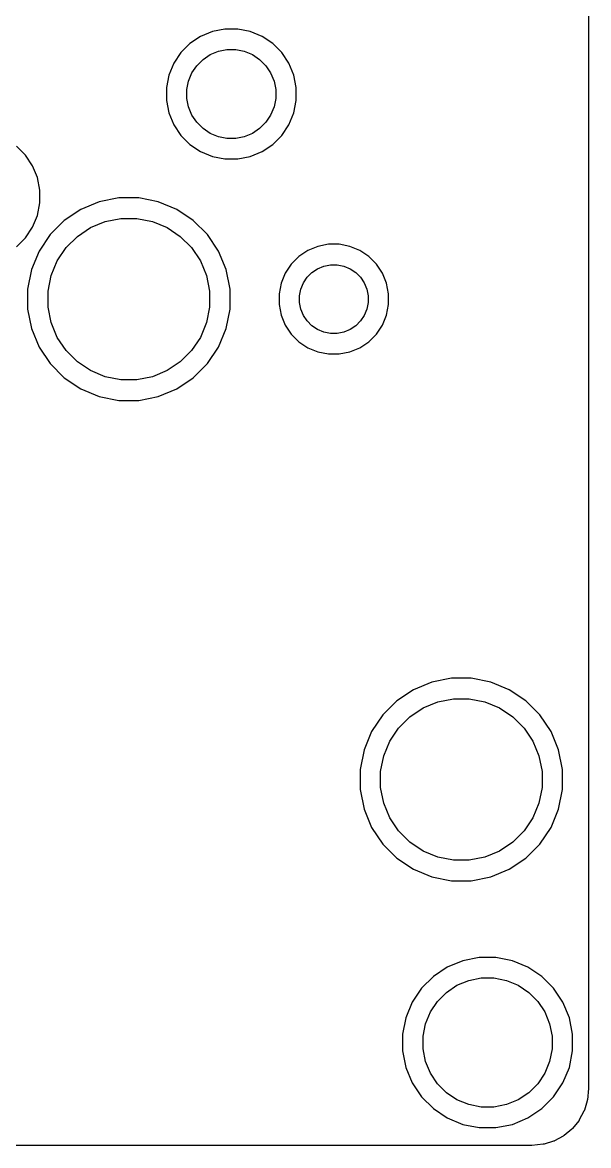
# Model space of a CAD drawing. Extents: x 3.74 to 6.89, y -5.68 to -0.93.
# Drawn here: x 6.339 to 6.891, y -5.685 to -4.589 of the extents above; entities that cross this region are included whole.
import ezdxf

# ---------------------------------------------------------------- set-up
doc = ezdxf.new("R2010")
doc.units = 0
doc.header["$MEASUREMENT"] = 0
doc.layers.add('BLACK', color=7, linetype='CONTINUOUS')

msp = doc.modelspace()

# ---------------------------------------------------------------- linework, layer by layer
at = {"layer": 'BLACK', "linetype": 'CONTINUOUS'}
for p, q in [((6.89142, -1.07141), (6.89142, -5.62851)), ((6.52445, -4.59838), (6.51293, -4.60315)), ((6.53668, -4.59594), (6.52445, -4.59838)), ((6.54915, -4.59594), (6.53668, -4.59594)), ((6.56138, -4.59838), (6.54915, -4.59594)), ((6.5729, -4.60315), (6.56138, -4.59838)), ((6.50256, -4.61008), (6.49374, -4.6189)), ((6.51293, -4.60315), (6.50256, -4.61008)), ((6.58327, -4.61008), (6.5729, -4.60315)), ((6.59209, -4.6189), (6.58327, -4.61008)), ((6.49374, -4.6189), (6.48681, -4.62926)), ((6.51531, -4.62561), (6.5224, -4.62087)), ((6.5224, -4.62087), (6.53028, -4.61761)), ((6.53028, -4.61761), (6.53865, -4.61594)), ((6.53865, -4.61594), (6.54718, -4.61594)), ((6.54718, -4.61594), (6.55555, -4.61761)), ((6.55555, -4.61761), (6.56343, -4.62087)), ((6.56343, -4.62087), (6.57052, -4.62561)), ((6.59902, -4.62926), (6.59209, -4.6189)), ((6.48681, -4.62926), (6.48204, -4.64079)), ((6.50454, -4.63874), (6.50927, -4.63165)), ((6.50927, -4.63165), (6.51531, -4.62561)), ((6.57052, -4.62561), (6.57655, -4.63165)), ((6.57655, -4.63165), (6.58129, -4.63874)), ((6.60379, -4.64079), (6.59902, -4.62926)), ((6.48204, -4.64079), (6.47961, -4.65302)), ((6.50127, -4.64662), (6.50454, -4.63874)), ((6.58129, -4.63874), (6.58456, -4.64662)), ((6.60622, -4.65302), (6.60379, -4.64079)), ((6.47961, -4.65302), (6.47961, -4.66549)), ((6.49961, -4.65499), (6.50127, -4.64662)), ((6.58456, -4.64662), (6.58622, -4.65499)), ((6.60622, -4.66549), (6.60622, -4.65302)), ((6.47961, -4.66549), (6.48204, -4.67772)), ((6.49961, -4.66352), (6.49961, -4.65499)), ((6.50127, -4.67188), (6.49961, -4.66352)), ((6.58622, -4.66352), (6.58456, -4.67188)), ((6.58622, -4.65499), (6.58622, -4.66352)), ((6.60379, -4.67772), (6.60622, -4.66549)), ((6.50454, -4.67977), (6.50127, -4.67188)), ((6.58456, -4.67188), (6.58129, -4.67977)), ((6.48204, -4.67772), (6.48681, -4.68924)), ((6.50927, -4.68686), (6.50454, -4.67977)), ((6.51531, -4.69289), (6.50927, -4.68686)), ((6.57655, -4.68686), (6.57052, -4.69289)), ((6.58129, -4.67977), (6.57655, -4.68686)), ((6.59902, -4.68924), (6.60379, -4.67772)), ((6.48681, -4.68924), (6.49374, -4.69961)), ((6.5224, -4.69763), (6.51531, -4.69289)), ((6.53028, -4.70089), (6.5224, -4.69763)), ((6.56343, -4.69763), (6.55555, -4.70089)), ((6.57052, -4.69289), (6.56343, -4.69763)), ((6.59209, -4.69961), (6.59902, -4.68924)), ((6.49374, -4.69961), (6.50256, -4.70843)), ((6.50256, -4.70843), (6.51293, -4.71535)), ((6.53865, -4.70256), (6.53028, -4.70089)), ((6.54718, -4.70256), (6.53865, -4.70256)), ((6.55555, -4.70089), (6.54718, -4.70256)), ((6.5729, -4.71535), (6.58327, -4.70843)), ((6.58327, -4.70843), (6.59209, -4.69961)), ((6.34209, -4.7189), (6.33327, -4.71008)), ((6.34902, -4.72926), (6.34209, -4.7189)), ((6.51293, -4.71535), (6.52445, -4.72013)), ((6.52445, -4.72013), (6.53668, -4.72256)), ((6.54915, -4.72256), (6.56138, -4.72013)), ((6.56138, -4.72013), (6.5729, -4.71535)), ((6.35379, -4.74079), (6.34902, -4.72926)), ((6.53668, -4.72256), (6.54915, -4.72256)), ((6.35622, -4.75302), (6.35379, -4.74079)), ((6.35622, -4.76549), (6.35622, -4.75302)), ((6.41411, -4.76431), (6.39614, -4.77175)), ((6.43319, -4.76051), (6.41411, -4.76431)), ((6.45264, -4.76051), (6.43319, -4.76051)), ((6.47171, -4.76431), (6.45264, -4.76051)), ((6.48968, -4.77175), (6.47171, -4.76431)), ((6.35379, -4.77772), (6.35622, -4.76549)), ((6.39614, -4.77175), (6.37997, -4.78256)), ((6.50586, -4.78256), (6.48968, -4.77175)), ((6.34902, -4.78924), (6.35379, -4.77772)), ((6.37997, -4.78256), (6.36622, -4.79631)), ((6.40562, -4.78947), (6.41995, -4.78354)), ((6.41995, -4.78354), (6.43516, -4.78051)), ((6.43516, -4.78051), (6.45067, -4.78051)), ((6.45067, -4.78051), (6.46588, -4.78354)), ((6.46588, -4.78354), (6.48021, -4.78947)), ((6.51961, -4.79631), (6.50586, -4.78256)), ((6.34209, -4.79961), (6.34902, -4.78924)), ((6.36622, -4.79631), (6.35541, -4.81248)), ((6.39272, -4.79809), (6.40562, -4.78947)), ((6.48021, -4.78947), (6.49311, -4.79809)), ((6.53042, -4.81248), (6.51961, -4.79631)), ((6.33327, -4.80843), (6.34209, -4.79961)), ((6.38175, -4.80906), (6.39272, -4.79809)), ((6.49311, -4.79809), (6.50407, -4.80906)), ((6.62732, -4.80784), (6.61759, -4.81187)), ((6.63765, -4.80579), (6.62732, -4.80784)), ((6.64818, -4.80579), (6.63765, -4.80579)), ((6.65851, -4.80784), (6.64818, -4.80579)), ((6.66824, -4.81187), (6.65851, -4.80784)), ((6.35541, -4.81248), (6.34797, -4.83045)), ((6.37313, -4.82195), (6.38175, -4.80906)), ((6.50407, -4.80906), (6.51269, -4.82195)), ((6.53786, -4.83045), (6.53042, -4.81248)), ((6.60883, -4.81772), (6.60138, -4.82517)), ((6.61759, -4.81187), (6.60883, -4.81772)), ((6.67699, -4.81772), (6.66824, -4.81187)), ((6.68444, -4.82517), (6.67699, -4.81772)), ((6.3672, -4.83628), (6.37313, -4.82195)), ((6.51269, -4.82195), (6.51863, -4.83628)), ((6.60138, -4.82517), (6.59553, -4.83393)), ((6.62158, -4.83326), (6.62706, -4.8296)), ((6.62706, -4.8296), (6.63315, -4.82707)), ((6.63315, -4.82707), (6.63962, -4.82579)), ((6.63962, -4.82579), (6.64621, -4.82579)), ((6.64621, -4.82579), (6.65267, -4.82707)), ((6.65267, -4.82707), (6.65876, -4.8296)), ((6.65876, -4.8296), (6.66425, -4.83326)), ((6.69029, -4.83393), (6.68444, -4.82517)), ((6.34797, -4.83045), (6.34417, -4.84953)), ((6.36417, -4.8515), (6.3672, -4.83628)), ((6.51863, -4.83628), (6.52165, -4.8515)), ((6.54165, -4.84953), (6.53786, -4.83045)), ((6.59553, -4.83393), (6.5915, -4.84366)), ((6.61326, -4.8434), (6.61692, -4.83792)), ((6.61692, -4.83792), (6.62158, -4.83326)), ((6.66425, -4.83326), (6.66891, -4.83792)), ((6.66891, -4.83792), (6.67257, -4.8434)), ((6.69432, -4.84366), (6.69029, -4.83393)), ((6.34417, -4.84953), (6.34417, -4.86898)), ((6.36417, -4.86701), (6.36417, -4.8515)), ((6.52165, -4.8515), (6.52165, -4.86701)), ((6.54165, -4.86898), (6.54165, -4.84953)), ((6.5915, -4.84366), (6.58945, -4.85399)), ((6.60945, -4.85596), (6.61073, -4.84949)), ((6.61073, -4.84949), (6.61326, -4.8434)), ((6.67257, -4.8434), (6.67509, -4.84949)), ((6.67509, -4.84949), (6.67638, -4.85596)), ((6.69638, -4.85399), (6.69432, -4.84366)), ((6.58945, -4.85399), (6.58945, -4.86452)), ((6.60945, -4.86255), (6.60945, -4.85596)), ((6.61073, -4.86901), (6.60945, -4.86255)), ((6.67638, -4.86255), (6.67509, -4.86901)), ((6.67638, -4.85596), (6.67638, -4.86255)), ((6.69638, -4.86452), (6.69638, -4.85399)), ((6.34417, -4.86898), (6.34797, -4.88805)), ((6.3672, -4.88222), (6.36417, -4.86701)), ((6.52165, -4.86701), (6.51863, -4.88222)), ((6.53786, -4.88805), (6.54165, -4.86898)), ((6.58945, -4.86452), (6.5915, -4.87485)), ((6.61326, -4.8751), (6.61073, -4.86901)), ((6.67509, -4.86901), (6.67257, -4.8751)), ((6.69432, -4.87485), (6.69638, -4.86452)), ((6.37313, -4.89655), (6.3672, -4.88222)), ((6.51863, -4.88222), (6.51269, -4.89655)), ((6.5915, -4.87485), (6.59553, -4.88458)), ((6.59553, -4.88458), (6.60138, -4.89333)), ((6.61692, -4.88058), (6.61326, -4.8751)), ((6.62158, -4.88525), (6.61692, -4.88058)), ((6.66891, -4.88058), (6.66425, -4.88525)), ((6.67257, -4.8751), (6.66891, -4.88058)), ((6.68444, -4.89333), (6.69029, -4.88458)), ((6.69029, -4.88458), (6.69432, -4.87485)), ((6.34797, -4.88805), (6.35541, -4.90602)), ((6.53042, -4.90602), (6.53786, -4.88805)), ((6.60138, -4.89333), (6.60883, -4.90078)), ((6.62706, -4.88891), (6.62158, -4.88525)), ((6.63315, -4.89143), (6.62706, -4.88891)), ((6.63962, -4.89272), (6.63315, -4.89143)), ((6.64621, -4.89272), (6.63962, -4.89272)), ((6.65267, -4.89143), (6.64621, -4.89272)), ((6.65876, -4.88891), (6.65267, -4.89143)), ((6.66425, -4.88525), (6.65876, -4.88891)), ((6.67699, -4.90078), (6.68444, -4.89333)), ((6.35541, -4.90602), (6.36622, -4.9222)), ((6.38175, -4.90945), (6.37313, -4.89655)), ((6.51269, -4.89655), (6.50407, -4.90945)), ((6.51961, -4.9222), (6.53042, -4.90602)), ((6.60883, -4.90078), (6.61759, -4.90663)), ((6.61759, -4.90663), (6.62732, -4.91066)), ((6.65851, -4.91066), (6.66824, -4.90663)), ((6.66824, -4.90663), (6.67699, -4.90078)), ((6.39272, -4.92041), (6.38175, -4.90945)), ((6.50407, -4.90945), (6.49311, -4.92041)), ((6.62732, -4.91066), (6.63765, -4.91272)), ((6.63765, -4.91272), (6.64818, -4.91272)), ((6.64818, -4.91272), (6.65851, -4.91066)), ((6.36622, -4.9222), (6.37997, -4.93595)), ((6.40562, -4.92903), (6.39272, -4.92041)), ((6.49311, -4.92041), (6.48021, -4.92903)), ((6.50586, -4.93595), (6.51961, -4.9222)), ((6.37997, -4.93595), (6.39614, -4.94675)), ((6.41995, -4.93497), (6.40562, -4.92903)), ((6.43516, -4.93799), (6.41995, -4.93497)), ((6.45067, -4.93799), (6.43516, -4.93799)), ((6.46588, -4.93497), (6.45067, -4.93799)), ((6.48021, -4.92903), (6.46588, -4.93497)), ((6.48968, -4.94675), (6.50586, -4.93595)), ((6.39614, -4.94675), (6.41411, -4.9542)), ((6.47171, -4.9542), (6.48968, -4.94675)), ((6.41411, -4.9542), (6.43319, -4.95799)), ((6.43319, -4.95799), (6.45264, -4.95799)), ((6.45264, -4.95799), (6.47171, -4.9542)), ((6.73852, -5.23281), (6.72055, -5.24025)), ((6.7576, -5.22902), (6.73852, -5.23281)), ((6.77705, -5.22902), (6.7576, -5.22902)), ((6.79612, -5.23281), (6.77705, -5.22902)), ((6.81409, -5.24025), (6.79612, -5.23281)), ((6.72055, -5.24025), (6.70438, -5.25106)), ((6.83027, -5.25106), (6.81409, -5.24025)), ((6.70438, -5.25106), (6.69063, -5.26481)), ((6.73003, -5.25798), (6.74436, -5.25204)), ((6.74436, -5.25204), (6.75957, -5.24902)), ((6.75957, -5.24902), (6.77508, -5.24902)), ((6.77508, -5.24902), (6.79029, -5.25204)), ((6.79029, -5.25204), (6.80462, -5.25798)), ((6.84402, -5.26481), (6.83027, -5.25106)), ((6.69063, -5.26481), (6.67982, -5.28098)), ((6.70616, -5.27756), (6.71713, -5.26659)), ((6.71713, -5.26659), (6.73003, -5.25798)), ((6.80462, -5.25798), (6.81752, -5.26659)), ((6.81752, -5.26659), (6.82848, -5.27756)), ((6.85483, -5.28098), (6.84402, -5.26481)), ((6.69754, -5.29046), (6.70616, -5.27756)), ((6.82848, -5.27756), (6.8371, -5.29046)), ((6.67982, -5.28098), (6.67238, -5.29895)), ((6.86227, -5.29895), (6.85483, -5.28098)), ((6.67238, -5.29895), (6.66858, -5.31803)), ((6.69161, -5.30479), (6.69754, -5.29046)), ((6.8371, -5.29046), (6.84304, -5.30479)), ((6.86606, -5.31803), (6.86227, -5.29895)), ((6.68858, -5.32), (6.69161, -5.30479)), ((6.84304, -5.30479), (6.84606, -5.32)), ((6.66858, -5.31803), (6.66858, -5.33748)), ((6.68858, -5.33551), (6.68858, -5.32)), ((6.84606, -5.32), (6.84606, -5.33551)), ((6.86606, -5.33748), (6.86606, -5.31803)), ((6.66858, -5.33748), (6.67238, -5.35656)), ((6.69161, -5.35072), (6.68858, -5.33551)), ((6.84606, -5.33551), (6.84304, -5.35072)), ((6.86227, -5.35656), (6.86606, -5.33748)), ((6.69754, -5.36505), (6.69161, -5.35072)), ((6.84304, -5.35072), (6.8371, -5.36505)), ((6.67238, -5.35656), (6.67982, -5.37453)), ((6.70616, -5.37795), (6.69754, -5.36505)), ((6.8371, -5.36505), (6.82848, -5.37795)), ((6.85483, -5.37453), (6.86227, -5.35656)), ((6.67982, -5.37453), (6.69063, -5.3907)), ((6.84402, -5.3907), (6.85483, -5.37453)), ((6.71713, -5.38892), (6.70616, -5.37795)), ((6.82848, -5.37795), (6.81752, -5.38892)), ((6.69063, -5.3907), (6.70438, -5.40445)), ((6.73003, -5.39753), (6.71713, -5.38892)), ((6.74436, -5.40347), (6.73003, -5.39753)), ((6.80462, -5.39753), (6.79029, -5.40347)), ((6.81752, -5.38892), (6.80462, -5.39753)), ((6.83027, -5.40445), (6.84402, -5.3907)), ((6.70438, -5.40445), (6.72055, -5.41526)), ((6.75957, -5.4065), (6.74436, -5.40347)), ((6.77508, -5.4065), (6.75957, -5.4065)), ((6.79029, -5.40347), (6.77508, -5.4065)), ((6.81409, -5.41526), (6.83027, -5.40445)), ((6.72055, -5.41526), (6.73852, -5.4227)), ((6.79612, -5.4227), (6.81409, -5.41526)), ((6.73852, -5.4227), (6.7576, -5.4265)), ((6.7576, -5.4265), (6.77705, -5.4265)), ((6.77705, -5.4265), (6.79612, -5.4227)), ((6.76871, -5.50445), (6.7536, -5.51071)), ((6.78474, -5.50126), (6.76871, -5.50445)), ((6.80109, -5.50126), (6.78474, -5.50126)), ((6.81712, -5.50445), (6.80109, -5.50126)), ((6.83222, -5.51071), (6.81712, -5.50445)), ((6.74001, -5.51979), (6.72845, -5.53135)), ((6.7536, -5.51071), (6.74001, -5.51979)), ((6.84582, -5.51979), (6.83222, -5.51071)), ((6.85738, -5.53135), (6.84582, -5.51979)), ((6.75276, -5.53532), (6.76308, -5.52843)), ((6.76308, -5.52843), (6.77454, -5.52368)), ((6.77454, -5.52368), (6.78671, -5.52126)), ((6.78671, -5.52126), (6.79912, -5.52126)), ((6.79912, -5.52126), (6.81129, -5.52368)), ((6.81129, -5.52368), (6.82275, -5.52843)), ((6.82275, -5.52843), (6.83307, -5.53532)), ((6.72845, -5.53135), (6.71937, -5.54494)), ((6.74398, -5.5441), (6.75276, -5.53532)), ((6.83307, -5.53532), (6.84184, -5.5441)), ((6.86646, -5.54494), (6.85738, -5.53135)), ((6.71937, -5.54494), (6.71311, -5.56004)), ((6.73709, -5.55441), (6.74398, -5.5441)), ((6.84184, -5.5441), (6.84874, -5.55441)), ((6.87272, -5.56004), (6.86646, -5.54494)), ((6.71311, -5.56004), (6.70992, -5.57608)), ((6.73234, -5.56588), (6.73709, -5.55441)), ((6.84874, -5.55441), (6.85348, -5.56588)), ((6.87591, -5.57608), (6.87272, -5.56004)), ((6.72992, -5.57805), (6.73234, -5.56588)), ((6.85348, -5.56588), (6.85591, -5.57805)), ((6.70992, -5.57608), (6.70992, -5.59243)), ((6.72992, -5.59046), (6.72992, -5.57805)), ((6.85591, -5.57805), (6.85591, -5.59046)), ((6.87591, -5.59243), (6.87591, -5.57608)), ((6.70992, -5.59243), (6.71311, -5.60846)), ((6.73234, -5.60263), (6.72992, -5.59046)), ((6.85591, -5.59046), (6.85348, -5.60263)), ((6.87272, -5.60846), (6.87591, -5.59243)), ((6.73709, -5.61409), (6.73234, -5.60263)), ((6.85348, -5.60263), (6.84874, -5.61409)), ((6.71311, -5.60846), (6.71937, -5.62356)), ((6.74398, -5.62441), (6.73709, -5.61409)), ((6.84874, -5.61409), (6.84184, -5.62441)), ((6.86646, -5.62356), (6.87272, -5.60846)), ((6.71937, -5.62356), (6.72845, -5.63716)), ((6.75276, -5.63318), (6.74398, -5.62441)), ((6.84184, -5.62441), (6.83307, -5.63318)), ((6.85738, -5.63716), (6.86646, -5.62356)), ((6.8914, -5.62899), (6.89031, -5.64006)), ((6.89142, -5.62858), (6.8914, -5.62878)), ((6.8914, -5.62878), (6.8914, -5.62899)), ((6.89142, -5.62851), (6.89142, -5.62858)), ((6.72845, -5.63716), (6.74001, -5.64872)), ((6.76308, -5.64007), (6.75276, -5.63318)), ((6.77454, -5.64482), (6.76308, -5.64007)), ((6.82275, -5.64007), (6.81129, -5.64482)), ((6.83307, -5.63318), (6.82275, -5.64007)), ((6.84582, -5.64872), (6.85738, -5.63716)), ((6.8903, -5.64013), (6.89021, -5.64057)), ((6.89031, -5.64006), (6.8903, -5.64013)), ((6.74001, -5.64872), (6.7536, -5.6578)), ((6.78671, -5.64724), (6.77454, -5.64482)), ((6.79912, -5.64724), (6.78671, -5.64724)), ((6.81129, -5.64482), (6.79912, -5.64724)), ((6.83222, -5.6578), (6.84582, -5.64872)), ((6.88695, -5.65119), (6.8824, -5.65975)), ((6.88712, -5.65078), (6.88695, -5.65119)), ((6.8873, -5.65036), (6.88712, -5.65078)), ((6.88732, -5.65029), (6.8873, -5.65036)), ((6.89012, -5.64101), (6.88732, -5.65029)), ((6.89021, -5.64057), (6.89012, -5.64101)), ((6.7536, -5.6578), (6.76871, -5.66405)), ((6.81712, -5.66405), (6.83222, -5.6578)), ((6.88186, -5.66057), (6.87573, -5.66808)), ((6.88211, -5.66019), (6.88186, -5.66057)), ((6.88236, -5.65981), (6.88211, -5.66019)), ((6.8824, -5.65975), (6.88236, -5.65981)), ((6.76871, -5.66405), (6.78474, -5.66724)), ((6.78474, -5.66724), (6.80109, -5.66724)), ((6.80109, -5.66724), (6.81712, -5.66405)), ((6.87504, -5.66877), (6.86758, -5.67495)), ((6.87536, -5.66845), (6.87504, -5.66877)), ((6.87569, -5.66813), (6.87536, -5.66845)), ((6.87573, -5.66808), (6.87569, -5.66813)), ((6.84713, -5.68354), (6.83615, -5.6847)), ((6.84757, -5.68345), (6.84713, -5.68354)), ((6.84801, -5.68337), (6.84757, -5.68345)), ((6.84808, -5.68335), (6.84801, -5.68337)), ((6.85734, -5.68048), (6.84808, -5.68335)), ((6.85776, -5.68031), (6.85734, -5.68048)), ((6.85818, -5.68014), (6.85776, -5.68031)), ((6.85824, -5.6801), (6.85818, -5.68014)), ((6.86677, -5.67549), (6.85824, -5.6801)), ((6.86714, -5.67524), (6.86677, -5.67549)), ((6.86752, -5.67499), (6.86714, -5.67524)), ((6.86758, -5.67495), (6.86752, -5.67499)), ((6.83563, -5.68472), (3.80063, -5.68472)), ((6.83586, -5.6847), (6.83563, -5.68472)), ((6.83608, -5.6847), (6.83586, -5.6847)), ((6.83615, -5.6847), (6.83608, -5.6847))]:
    msp.add_line(p, q, dxfattribs=at)

doc.saveas('drawing.dxf')
